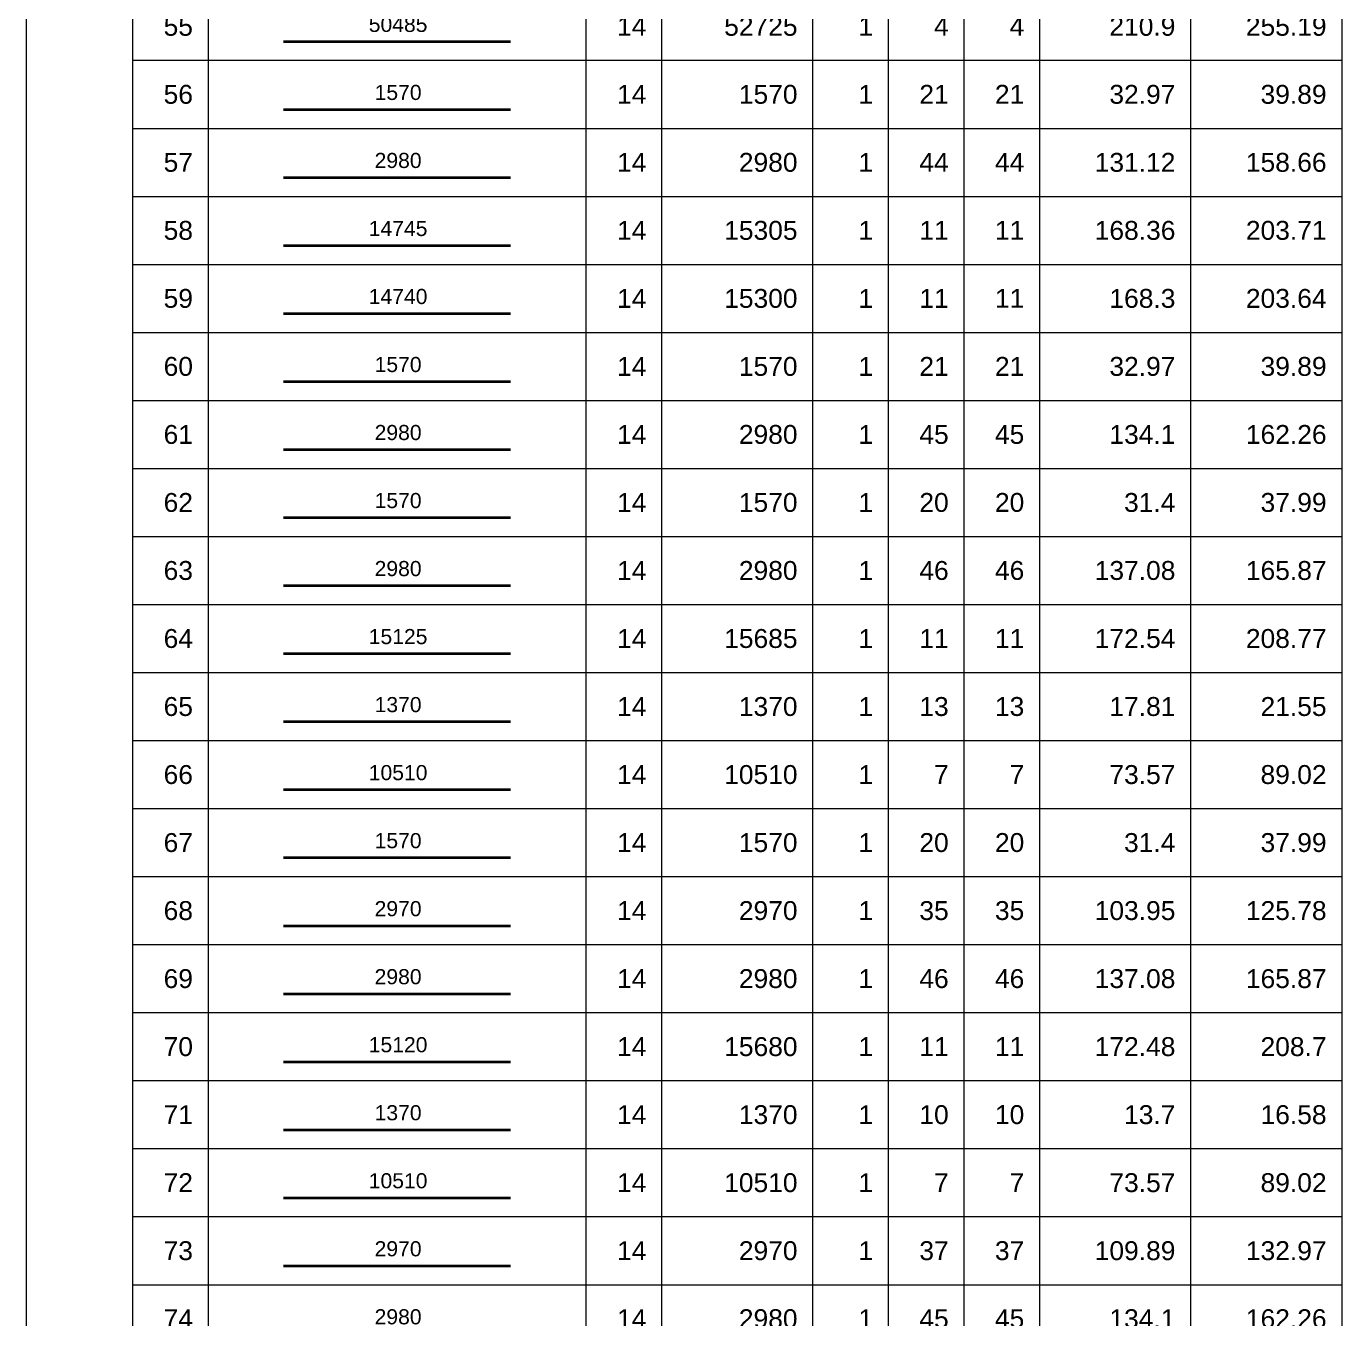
# Model space of a CAD drawing. Header units: millimetres. Extents: x -179076 to 505271, y -18667 to 119516.
# Drawn here: x -30564 to -13159, y 50508 to 67608 of the extents above; entities that cross this region are included whole.
import ezdxf
from ezdxf.enums import TextEntityAlignment as Align

# ---------------------------------------------------------------- set-up
doc = ezdxf.new("R2010")
doc.units = ezdxf.units.MM
for name, color, linetype, lineweight in [('NDC_S_REBAR', 4, 'Continuous', 35), ('NDC_S_VN TEXT', 7, 'Continuous', 20), ('NDC_Table', 3, 'Continuous', 20)]:
    doc.layers.add(name, color=color, linetype=linetype, lineweight=lineweight)
doc.styles.add('ARIAL', font='arial.ttf', dxfattribs={"width": 0.8})

# ---------------------------------------------------------------- blocks, each defined once
blk = doc.blocks.new('dang01')
at = {"layer": 'NDC_S_REBAR'}
blk.add_line((3405, -650), (6405, -650), dxfattribs=at)
at = {"layer": 'NDC_Table'}
for p, q in [((0, 0), (0, -900)), ((1405, 0), (1405, -900)), ((2405, 0), (2405, -900)), ((7405, 0), (7405, -900)), ((8405, 0), (8405, -900)), ((10405, 0), (10405, -900)), ((11405, 0), (11405, -900)), ((12405, 0), (12405, -900)), ((13405, 0), (13405, -900)), ((15405, 0), (15405, -900)), ((17405, 0), (17405, -900)), ((1405, -900), (17405, -900))]:
    blk.add_line(p, q, dxfattribs=at)
at = {"layer": 'NDC_S_VN TEXT', "style": 'ARIAL'}
for p in [(2205, -450), (8205, -450), (10205, -450), (11205, -450), (12205, -450), (13205, -450), (15205, -450), (17205, -450)]:
    blk.add_attdef('D03', text='', height=250, dxfattribs=at).set_placement(p, align=Align.MIDDLE_RIGHT)
blk.add_attdef('00000000', text='', height=200, dxfattribs=at).set_placement((4920, -425), align=Align.MIDDLE_CENTER)

msp = doc.modelspace()

# ---------------------------------------------------------------- block references
at = {"layer": 'NDC_Table'}
ref = msp.add_blockref('dang01', (-30564.3, 68058.3), dxfattribs=at)
ref.add_attrib('D03', '55', dxfattribs={"layer": 'NDC_S_VN TEXT', "height": 250, "style": 'ARIAL'}).set_placement((-28359, 67608.3), align=Align.MIDDLE_RIGHT)
ref.add_attrib('00000000', '50485', dxfattribs={"layer": 'NDC_S_VN TEXT', "height": 200, "style": 'ARIAL'}).set_placement((-25644.7, 67633.6), align=Align.MIDDLE_CENTER)
ref.add_attrib('D03', '14', dxfattribs={"layer": 'NDC_S_VN TEXT', "height": 250, "style": 'ARIAL'}).set_placement((-22359, 67608.3), align=Align.MIDDLE_RIGHT)
ref.add_attrib('D03', '52725', dxfattribs={"layer": 'NDC_S_VN TEXT', "height": 250, "style": 'ARIAL'}).set_placement((-20359, 67608.3), align=Align.MIDDLE_RIGHT)
ref.add_attrib('D03', '1', dxfattribs={"layer": 'NDC_S_VN TEXT', "height": 250, "style": 'ARIAL'}).set_placement((-19359, 67608.3), align=Align.MIDDLE_RIGHT)
ref.add_attrib('D03', '4', dxfattribs={"layer": 'NDC_S_VN TEXT', "height": 250, "style": 'ARIAL'}).set_placement((-18359, 67608.3), align=Align.MIDDLE_RIGHT)
ref.add_attrib('D03', '4', dxfattribs={"layer": 'NDC_S_VN TEXT', "height": 250, "style": 'ARIAL'}).set_placement((-17359, 67608.6), align=Align.MIDDLE_RIGHT)
ref.add_attrib('D03', '210.9', dxfattribs={"layer": 'NDC_S_VN TEXT', "height": 250, "style": 'ARIAL'}).set_placement((-15359, 67608.3), align=Align.MIDDLE_RIGHT)
ref.add_attrib('D03', '255.19', dxfattribs={"layer": 'NDC_S_VN TEXT', "height": 250, "style": 'ARIAL'}).set_placement((-13359, 67608.3), align=Align.MIDDLE_RIGHT)
ref = msp.add_blockref('dang01', (-30564.3, 67158.3), dxfattribs=at)
ref.add_attrib('D03', '56', dxfattribs={"layer": 'NDC_S_VN TEXT', "height": 250, "style": 'ARIAL'}).set_placement((-28359, 66708.3), align=Align.MIDDLE_RIGHT)
ref.add_attrib('00000000', '1570', dxfattribs={"layer": 'NDC_S_VN TEXT', "height": 200, "style": 'ARIAL'}).set_placement((-25644.7, 66733.6), align=Align.MIDDLE_CENTER)
ref.add_attrib('D03', '14', dxfattribs={"layer": 'NDC_S_VN TEXT', "height": 250, "style": 'ARIAL'}).set_placement((-22359, 66708.3), align=Align.MIDDLE_RIGHT)
ref.add_attrib('D03', '1570', dxfattribs={"layer": 'NDC_S_VN TEXT', "height": 250, "style": 'ARIAL'}).set_placement((-20359, 66708.3), align=Align.MIDDLE_RIGHT)
ref.add_attrib('D03', '1', dxfattribs={"layer": 'NDC_S_VN TEXT', "height": 250, "style": 'ARIAL'}).set_placement((-19359, 66708.3), align=Align.MIDDLE_RIGHT)
ref.add_attrib('D03', '21', dxfattribs={"layer": 'NDC_S_VN TEXT', "height": 250, "style": 'ARIAL'}).set_placement((-18359, 66708.3), align=Align.MIDDLE_RIGHT)
ref.add_attrib('D03', '21', dxfattribs={"layer": 'NDC_S_VN TEXT', "height": 250, "style": 'ARIAL'}).set_placement((-17359, 66708.6), align=Align.MIDDLE_RIGHT)
ref.add_attrib('D03', '32.97', dxfattribs={"layer": 'NDC_S_VN TEXT', "height": 250, "style": 'ARIAL'}).set_placement((-15359, 66708.3), align=Align.MIDDLE_RIGHT)
ref.add_attrib('D03', '39.89', dxfattribs={"layer": 'NDC_S_VN TEXT', "height": 250, "style": 'ARIAL'}).set_placement((-13359, 66708.3), align=Align.MIDDLE_RIGHT)
ref = msp.add_blockref('dang01', (-30564.3, 66258.3), dxfattribs=at)
ref.add_attrib('D03', '57', dxfattribs={"layer": 'NDC_S_VN TEXT', "height": 250, "style": 'ARIAL'}).set_placement((-28359, 65808.3), align=Align.MIDDLE_RIGHT)
ref.add_attrib('00000000', '2980', dxfattribs={"layer": 'NDC_S_VN TEXT', "height": 200, "style": 'ARIAL'}).set_placement((-25644.7, 65833.6), align=Align.MIDDLE_CENTER)
ref.add_attrib('D03', '14', dxfattribs={"layer": 'NDC_S_VN TEXT', "height": 250, "style": 'ARIAL'}).set_placement((-22359, 65808.3), align=Align.MIDDLE_RIGHT)
ref.add_attrib('D03', '2980', dxfattribs={"layer": 'NDC_S_VN TEXT', "height": 250, "style": 'ARIAL'}).set_placement((-20359, 65808.3), align=Align.MIDDLE_RIGHT)
ref.add_attrib('D03', '1', dxfattribs={"layer": 'NDC_S_VN TEXT', "height": 250, "style": 'ARIAL'}).set_placement((-19359, 65808.3), align=Align.MIDDLE_RIGHT)
ref.add_attrib('D03', '44', dxfattribs={"layer": 'NDC_S_VN TEXT', "height": 250, "style": 'ARIAL'}).set_placement((-18359, 65808.3), align=Align.MIDDLE_RIGHT)
ref.add_attrib('D03', '44', dxfattribs={"layer": 'NDC_S_VN TEXT', "height": 250, "style": 'ARIAL'}).set_placement((-17359, 65808.6), align=Align.MIDDLE_RIGHT)
ref.add_attrib('D03', '131.12', dxfattribs={"layer": 'NDC_S_VN TEXT', "height": 250, "style": 'ARIAL'}).set_placement((-15359, 65808.3), align=Align.MIDDLE_RIGHT)
ref.add_attrib('D03', '158.66', dxfattribs={"layer": 'NDC_S_VN TEXT', "height": 250, "style": 'ARIAL'}).set_placement((-13359, 65808.3), align=Align.MIDDLE_RIGHT)
ref = msp.add_blockref('dang01', (-30564.3, 65358.3), dxfattribs=at)
ref.add_attrib('D03', '58', dxfattribs={"layer": 'NDC_S_VN TEXT', "height": 250, "style": 'ARIAL'}).set_placement((-28359, 64908.3), align=Align.MIDDLE_RIGHT)
ref.add_attrib('00000000', '14745', dxfattribs={"layer": 'NDC_S_VN TEXT', "height": 200, "style": 'ARIAL'}).set_placement((-25644.7, 64933.6), align=Align.MIDDLE_CENTER)
ref.add_attrib('D03', '14', dxfattribs={"layer": 'NDC_S_VN TEXT', "height": 250, "style": 'ARIAL'}).set_placement((-22359, 64908.3), align=Align.MIDDLE_RIGHT)
ref.add_attrib('D03', '15305', dxfattribs={"layer": 'NDC_S_VN TEXT', "height": 250, "style": 'ARIAL'}).set_placement((-20359, 64908.3), align=Align.MIDDLE_RIGHT)
ref.add_attrib('D03', '1', dxfattribs={"layer": 'NDC_S_VN TEXT', "height": 250, "style": 'ARIAL'}).set_placement((-19359, 64908.3), align=Align.MIDDLE_RIGHT)
ref.add_attrib('D03', '11', dxfattribs={"layer": 'NDC_S_VN TEXT', "height": 250, "style": 'ARIAL'}).set_placement((-18359, 64908.3), align=Align.MIDDLE_RIGHT)
ref.add_attrib('D03', '11', dxfattribs={"layer": 'NDC_S_VN TEXT', "height": 250, "style": 'ARIAL'}).set_placement((-17359, 64908.6), align=Align.MIDDLE_RIGHT)
ref.add_attrib('D03', '168.36', dxfattribs={"layer": 'NDC_S_VN TEXT', "height": 250, "style": 'ARIAL'}).set_placement((-15359, 64908.3), align=Align.MIDDLE_RIGHT)
ref.add_attrib('D03', '203.71', dxfattribs={"layer": 'NDC_S_VN TEXT', "height": 250, "style": 'ARIAL'}).set_placement((-13359, 64908.3), align=Align.MIDDLE_RIGHT)
ref = msp.add_blockref('dang01', (-30564.3, 64458.3), dxfattribs=at)
ref.add_attrib('D03', '59', dxfattribs={"layer": 'NDC_S_VN TEXT', "height": 250, "style": 'ARIAL'}).set_placement((-28359, 64008.3), align=Align.MIDDLE_RIGHT)
ref.add_attrib('00000000', '14740', dxfattribs={"layer": 'NDC_S_VN TEXT', "height": 200, "style": 'ARIAL'}).set_placement((-25644.7, 64033.6), align=Align.MIDDLE_CENTER)
ref.add_attrib('D03', '14', dxfattribs={"layer": 'NDC_S_VN TEXT', "height": 250, "style": 'ARIAL'}).set_placement((-22359, 64008.3), align=Align.MIDDLE_RIGHT)
ref.add_attrib('D03', '15300', dxfattribs={"layer": 'NDC_S_VN TEXT', "height": 250, "style": 'ARIAL'}).set_placement((-20359, 64008.3), align=Align.MIDDLE_RIGHT)
ref.add_attrib('D03', '1', dxfattribs={"layer": 'NDC_S_VN TEXT', "height": 250, "style": 'ARIAL'}).set_placement((-19359, 64008.3), align=Align.MIDDLE_RIGHT)
ref.add_attrib('D03', '11', dxfattribs={"layer": 'NDC_S_VN TEXT', "height": 250, "style": 'ARIAL'}).set_placement((-18359, 64008.3), align=Align.MIDDLE_RIGHT)
ref.add_attrib('D03', '11', dxfattribs={"layer": 'NDC_S_VN TEXT', "height": 250, "style": 'ARIAL'}).set_placement((-17359, 64008.6), align=Align.MIDDLE_RIGHT)
ref.add_attrib('D03', '168.3', dxfattribs={"layer": 'NDC_S_VN TEXT', "height": 250, "style": 'ARIAL'}).set_placement((-15359, 64008.3), align=Align.MIDDLE_RIGHT)
ref.add_attrib('D03', '203.64', dxfattribs={"layer": 'NDC_S_VN TEXT', "height": 250, "style": 'ARIAL'}).set_placement((-13359, 64008.3), align=Align.MIDDLE_RIGHT)
ref = msp.add_blockref('dang01', (-30564.3, 63558.3), dxfattribs=at)
ref.add_attrib('D03', '60', dxfattribs={"layer": 'NDC_S_VN TEXT', "height": 250, "style": 'ARIAL'}).set_placement((-28359, 63108.3), align=Align.MIDDLE_RIGHT)
ref.add_attrib('00000000', '1570', dxfattribs={"layer": 'NDC_S_VN TEXT', "height": 200, "style": 'ARIAL'}).set_placement((-25644.7, 63133.6), align=Align.MIDDLE_CENTER)
ref.add_attrib('D03', '14', dxfattribs={"layer": 'NDC_S_VN TEXT', "height": 250, "style": 'ARIAL'}).set_placement((-22359, 63108.3), align=Align.MIDDLE_RIGHT)
ref.add_attrib('D03', '1570', dxfattribs={"layer": 'NDC_S_VN TEXT', "height": 250, "style": 'ARIAL'}).set_placement((-20359, 63108.3), align=Align.MIDDLE_RIGHT)
ref.add_attrib('D03', '1', dxfattribs={"layer": 'NDC_S_VN TEXT', "height": 250, "style": 'ARIAL'}).set_placement((-19359, 63108.3), align=Align.MIDDLE_RIGHT)
ref.add_attrib('D03', '21', dxfattribs={"layer": 'NDC_S_VN TEXT', "height": 250, "style": 'ARIAL'}).set_placement((-18359, 63108.3), align=Align.MIDDLE_RIGHT)
ref.add_attrib('D03', '21', dxfattribs={"layer": 'NDC_S_VN TEXT', "height": 250, "style": 'ARIAL'}).set_placement((-17359, 63108.6), align=Align.MIDDLE_RIGHT)
ref.add_attrib('D03', '32.97', dxfattribs={"layer": 'NDC_S_VN TEXT', "height": 250, "style": 'ARIAL'}).set_placement((-15359, 63108.3), align=Align.MIDDLE_RIGHT)
ref.add_attrib('D03', '39.89', dxfattribs={"layer": 'NDC_S_VN TEXT', "height": 250, "style": 'ARIAL'}).set_placement((-13359, 63108.3), align=Align.MIDDLE_RIGHT)
ref = msp.add_blockref('dang01', (-30564.3, 62658.3), dxfattribs=at)
ref.add_attrib('D03', '61', dxfattribs={"layer": 'NDC_S_VN TEXT', "height": 250, "style": 'ARIAL'}).set_placement((-28359, 62208.3), align=Align.MIDDLE_RIGHT)
ref.add_attrib('00000000', '2980', dxfattribs={"layer": 'NDC_S_VN TEXT', "height": 200, "style": 'ARIAL'}).set_placement((-25644.7, 62233.6), align=Align.MIDDLE_CENTER)
ref.add_attrib('D03', '14', dxfattribs={"layer": 'NDC_S_VN TEXT', "height": 250, "style": 'ARIAL'}).set_placement((-22359, 62208.3), align=Align.MIDDLE_RIGHT)
ref.add_attrib('D03', '2980', dxfattribs={"layer": 'NDC_S_VN TEXT', "height": 250, "style": 'ARIAL'}).set_placement((-20359, 62208.3), align=Align.MIDDLE_RIGHT)
ref.add_attrib('D03', '1', dxfattribs={"layer": 'NDC_S_VN TEXT', "height": 250, "style": 'ARIAL'}).set_placement((-19359, 62208.3), align=Align.MIDDLE_RIGHT)
ref.add_attrib('D03', '45', dxfattribs={"layer": 'NDC_S_VN TEXT', "height": 250, "style": 'ARIAL'}).set_placement((-18359, 62208.3), align=Align.MIDDLE_RIGHT)
ref.add_attrib('D03', '45', dxfattribs={"layer": 'NDC_S_VN TEXT', "height": 250, "style": 'ARIAL'}).set_placement((-17359, 62208.6), align=Align.MIDDLE_RIGHT)
ref.add_attrib('D03', '134.1', dxfattribs={"layer": 'NDC_S_VN TEXT', "height": 250, "style": 'ARIAL'}).set_placement((-15359, 62208.3), align=Align.MIDDLE_RIGHT)
ref.add_attrib('D03', '162.26', dxfattribs={"layer": 'NDC_S_VN TEXT', "height": 250, "style": 'ARIAL'}).set_placement((-13359, 62208.3), align=Align.MIDDLE_RIGHT)
ref = msp.add_blockref('dang01', (-30564.3, 61758.3), dxfattribs=at)
ref.add_attrib('D03', '62', dxfattribs={"layer": 'NDC_S_VN TEXT', "height": 250, "style": 'ARIAL'}).set_placement((-28359, 61308.3), align=Align.MIDDLE_RIGHT)
ref.add_attrib('00000000', '1570', dxfattribs={"layer": 'NDC_S_VN TEXT', "height": 200, "style": 'ARIAL'}).set_placement((-25644.7, 61333.6), align=Align.MIDDLE_CENTER)
ref.add_attrib('D03', '14', dxfattribs={"layer": 'NDC_S_VN TEXT', "height": 250, "style": 'ARIAL'}).set_placement((-22359, 61308.3), align=Align.MIDDLE_RIGHT)
ref.add_attrib('D03', '1570', dxfattribs={"layer": 'NDC_S_VN TEXT', "height": 250, "style": 'ARIAL'}).set_placement((-20359, 61308.3), align=Align.MIDDLE_RIGHT)
ref.add_attrib('D03', '1', dxfattribs={"layer": 'NDC_S_VN TEXT', "height": 250, "style": 'ARIAL'}).set_placement((-19359, 61308.3), align=Align.MIDDLE_RIGHT)
ref.add_attrib('D03', '20', dxfattribs={"layer": 'NDC_S_VN TEXT', "height": 250, "style": 'ARIAL'}).set_placement((-18359, 61308.3), align=Align.MIDDLE_RIGHT)
ref.add_attrib('D03', '20', dxfattribs={"layer": 'NDC_S_VN TEXT', "height": 250, "style": 'ARIAL'}).set_placement((-17359, 61308.6), align=Align.MIDDLE_RIGHT)
ref.add_attrib('D03', '31.4', dxfattribs={"layer": 'NDC_S_VN TEXT', "height": 250, "style": 'ARIAL'}).set_placement((-15359, 61308.3), align=Align.MIDDLE_RIGHT)
ref.add_attrib('D03', '37.99', dxfattribs={"layer": 'NDC_S_VN TEXT', "height": 250, "style": 'ARIAL'}).set_placement((-13359, 61308.3), align=Align.MIDDLE_RIGHT)
ref = msp.add_blockref('dang01', (-30564.3, 60858.3), dxfattribs=at)
ref.add_attrib('D03', '63', dxfattribs={"layer": 'NDC_S_VN TEXT', "height": 250, "style": 'ARIAL'}).set_placement((-28359, 60408.3), align=Align.MIDDLE_RIGHT)
ref.add_attrib('00000000', '2980', dxfattribs={"layer": 'NDC_S_VN TEXT', "height": 200, "style": 'ARIAL'}).set_placement((-25644.7, 60433.6), align=Align.MIDDLE_CENTER)
ref.add_attrib('D03', '14', dxfattribs={"layer": 'NDC_S_VN TEXT', "height": 250, "style": 'ARIAL'}).set_placement((-22359, 60408.3), align=Align.MIDDLE_RIGHT)
ref.add_attrib('D03', '2980', dxfattribs={"layer": 'NDC_S_VN TEXT', "height": 250, "style": 'ARIAL'}).set_placement((-20359, 60408.3), align=Align.MIDDLE_RIGHT)
ref.add_attrib('D03', '1', dxfattribs={"layer": 'NDC_S_VN TEXT', "height": 250, "style": 'ARIAL'}).set_placement((-19359, 60408.3), align=Align.MIDDLE_RIGHT)
ref.add_attrib('D03', '46', dxfattribs={"layer": 'NDC_S_VN TEXT', "height": 250, "style": 'ARIAL'}).set_placement((-18359, 60408.3), align=Align.MIDDLE_RIGHT)
ref.add_attrib('D03', '46', dxfattribs={"layer": 'NDC_S_VN TEXT', "height": 250, "style": 'ARIAL'}).set_placement((-17359, 60408.6), align=Align.MIDDLE_RIGHT)
ref.add_attrib('D03', '137.08', dxfattribs={"layer": 'NDC_S_VN TEXT', "height": 250, "style": 'ARIAL'}).set_placement((-15359, 60408.3), align=Align.MIDDLE_RIGHT)
ref.add_attrib('D03', '165.87', dxfattribs={"layer": 'NDC_S_VN TEXT', "height": 250, "style": 'ARIAL'}).set_placement((-13359, 60408.3), align=Align.MIDDLE_RIGHT)
ref = msp.add_blockref('dang01', (-30564.3, 59958.3), dxfattribs=at)
ref.add_attrib('D03', '64', dxfattribs={"layer": 'NDC_S_VN TEXT', "height": 250, "style": 'ARIAL'}).set_placement((-28359, 59508.3), align=Align.MIDDLE_RIGHT)
ref.add_attrib('00000000', '15125', dxfattribs={"layer": 'NDC_S_VN TEXT', "height": 200, "style": 'ARIAL'}).set_placement((-25644.7, 59533.6), align=Align.MIDDLE_CENTER)
ref.add_attrib('D03', '14', dxfattribs={"layer": 'NDC_S_VN TEXT', "height": 250, "style": 'ARIAL'}).set_placement((-22359, 59508.3), align=Align.MIDDLE_RIGHT)
ref.add_attrib('D03', '15685', dxfattribs={"layer": 'NDC_S_VN TEXT', "height": 250, "style": 'ARIAL'}).set_placement((-20359, 59508.3), align=Align.MIDDLE_RIGHT)
ref.add_attrib('D03', '1', dxfattribs={"layer": 'NDC_S_VN TEXT', "height": 250, "style": 'ARIAL'}).set_placement((-19359, 59508.3), align=Align.MIDDLE_RIGHT)
ref.add_attrib('D03', '11', dxfattribs={"layer": 'NDC_S_VN TEXT', "height": 250, "style": 'ARIAL'}).set_placement((-18359, 59508.3), align=Align.MIDDLE_RIGHT)
ref.add_attrib('D03', '11', dxfattribs={"layer": 'NDC_S_VN TEXT', "height": 250, "style": 'ARIAL'}).set_placement((-17359, 59508.6), align=Align.MIDDLE_RIGHT)
ref.add_attrib('D03', '172.54', dxfattribs={"layer": 'NDC_S_VN TEXT', "height": 250, "style": 'ARIAL'}).set_placement((-15359, 59508.3), align=Align.MIDDLE_RIGHT)
ref.add_attrib('D03', '208.77', dxfattribs={"layer": 'NDC_S_VN TEXT', "height": 250, "style": 'ARIAL'}).set_placement((-13359, 59508.3), align=Align.MIDDLE_RIGHT)
ref = msp.add_blockref('dang01', (-30564.3, 59058.3), dxfattribs=at)
ref.add_attrib('D03', '65', dxfattribs={"layer": 'NDC_S_VN TEXT', "height": 250, "style": 'ARIAL'}).set_placement((-28359, 58608.3), align=Align.MIDDLE_RIGHT)
ref.add_attrib('00000000', '1370', dxfattribs={"layer": 'NDC_S_VN TEXT', "height": 200, "style": 'ARIAL'}).set_placement((-25644.7, 58633.6), align=Align.MIDDLE_CENTER)
ref.add_attrib('D03', '14', dxfattribs={"layer": 'NDC_S_VN TEXT', "height": 250, "style": 'ARIAL'}).set_placement((-22359, 58608.3), align=Align.MIDDLE_RIGHT)
ref.add_attrib('D03', '1370', dxfattribs={"layer": 'NDC_S_VN TEXT', "height": 250, "style": 'ARIAL'}).set_placement((-20359, 58608.3), align=Align.MIDDLE_RIGHT)
ref.add_attrib('D03', '1', dxfattribs={"layer": 'NDC_S_VN TEXT', "height": 250, "style": 'ARIAL'}).set_placement((-19359, 58608.3), align=Align.MIDDLE_RIGHT)
ref.add_attrib('D03', '13', dxfattribs={"layer": 'NDC_S_VN TEXT', "height": 250, "style": 'ARIAL'}).set_placement((-18359, 58608.3), align=Align.MIDDLE_RIGHT)
ref.add_attrib('D03', '13', dxfattribs={"layer": 'NDC_S_VN TEXT', "height": 250, "style": 'ARIAL'}).set_placement((-17359, 58608.6), align=Align.MIDDLE_RIGHT)
ref.add_attrib('D03', '17.81', dxfattribs={"layer": 'NDC_S_VN TEXT', "height": 250, "style": 'ARIAL'}).set_placement((-15359, 58608.3), align=Align.MIDDLE_RIGHT)
ref.add_attrib('D03', '21.55', dxfattribs={"layer": 'NDC_S_VN TEXT', "height": 250, "style": 'ARIAL'}).set_placement((-13359, 58608.3), align=Align.MIDDLE_RIGHT)
ref = msp.add_blockref('dang01', (-30564.3, 58158.3), dxfattribs=at)
ref.add_attrib('D03', '66', dxfattribs={"layer": 'NDC_S_VN TEXT', "height": 250, "style": 'ARIAL'}).set_placement((-28359, 57708.3), align=Align.MIDDLE_RIGHT)
ref.add_attrib('00000000', '10510', dxfattribs={"layer": 'NDC_S_VN TEXT', "height": 200, "style": 'ARIAL'}).set_placement((-25644.7, 57733.6), align=Align.MIDDLE_CENTER)
ref.add_attrib('D03', '14', dxfattribs={"layer": 'NDC_S_VN TEXT', "height": 250, "style": 'ARIAL'}).set_placement((-22359, 57708.3), align=Align.MIDDLE_RIGHT)
ref.add_attrib('D03', '10510', dxfattribs={"layer": 'NDC_S_VN TEXT', "height": 250, "style": 'ARIAL'}).set_placement((-20359, 57708.3), align=Align.MIDDLE_RIGHT)
ref.add_attrib('D03', '1', dxfattribs={"layer": 'NDC_S_VN TEXT', "height": 250, "style": 'ARIAL'}).set_placement((-19359, 57708.3), align=Align.MIDDLE_RIGHT)
ref.add_attrib('D03', '7', dxfattribs={"layer": 'NDC_S_VN TEXT', "height": 250, "style": 'ARIAL'}).set_placement((-18359, 57708.3), align=Align.MIDDLE_RIGHT)
ref.add_attrib('D03', '7', dxfattribs={"layer": 'NDC_S_VN TEXT', "height": 250, "style": 'ARIAL'}).set_placement((-17359, 57708.6), align=Align.MIDDLE_RIGHT)
ref.add_attrib('D03', '73.57', dxfattribs={"layer": 'NDC_S_VN TEXT', "height": 250, "style": 'ARIAL'}).set_placement((-15359, 57708.3), align=Align.MIDDLE_RIGHT)
ref.add_attrib('D03', '89.02', dxfattribs={"layer": 'NDC_S_VN TEXT', "height": 250, "style": 'ARIAL'}).set_placement((-13359, 57708.3), align=Align.MIDDLE_RIGHT)
ref = msp.add_blockref('dang01', (-30564.3, 57258.3), dxfattribs=at)
ref.add_attrib('D03', '67', dxfattribs={"layer": 'NDC_S_VN TEXT', "height": 250, "style": 'ARIAL'}).set_placement((-28359, 56808.3), align=Align.MIDDLE_RIGHT)
ref.add_attrib('00000000', '1570', dxfattribs={"layer": 'NDC_S_VN TEXT', "height": 200, "style": 'ARIAL'}).set_placement((-25644.7, 56833.6), align=Align.MIDDLE_CENTER)
ref.add_attrib('D03', '14', dxfattribs={"layer": 'NDC_S_VN TEXT', "height": 250, "style": 'ARIAL'}).set_placement((-22359, 56808.3), align=Align.MIDDLE_RIGHT)
ref.add_attrib('D03', '1570', dxfattribs={"layer": 'NDC_S_VN TEXT', "height": 250, "style": 'ARIAL'}).set_placement((-20359, 56808.3), align=Align.MIDDLE_RIGHT)
ref.add_attrib('D03', '1', dxfattribs={"layer": 'NDC_S_VN TEXT', "height": 250, "style": 'ARIAL'}).set_placement((-19359, 56808.3), align=Align.MIDDLE_RIGHT)
ref.add_attrib('D03', '20', dxfattribs={"layer": 'NDC_S_VN TEXT', "height": 250, "style": 'ARIAL'}).set_placement((-18359, 56808.3), align=Align.MIDDLE_RIGHT)
ref.add_attrib('D03', '20', dxfattribs={"layer": 'NDC_S_VN TEXT', "height": 250, "style": 'ARIAL'}).set_placement((-17359, 56808.6), align=Align.MIDDLE_RIGHT)
ref.add_attrib('D03', '31.4', dxfattribs={"layer": 'NDC_S_VN TEXT', "height": 250, "style": 'ARIAL'}).set_placement((-15359, 56808.3), align=Align.MIDDLE_RIGHT)
ref.add_attrib('D03', '37.99', dxfattribs={"layer": 'NDC_S_VN TEXT', "height": 250, "style": 'ARIAL'}).set_placement((-13359, 56808.3), align=Align.MIDDLE_RIGHT)
ref = msp.add_blockref('dang01', (-30564.3, 56358.3), dxfattribs=at)
ref.add_attrib('D03', '68', dxfattribs={"layer": 'NDC_S_VN TEXT', "height": 250, "style": 'ARIAL'}).set_placement((-28359, 55908.3), align=Align.MIDDLE_RIGHT)
ref.add_attrib('00000000', '2970', dxfattribs={"layer": 'NDC_S_VN TEXT', "height": 200, "style": 'ARIAL'}).set_placement((-25644.7, 55933.6), align=Align.MIDDLE_CENTER)
ref.add_attrib('D03', '14', dxfattribs={"layer": 'NDC_S_VN TEXT', "height": 250, "style": 'ARIAL'}).set_placement((-22359, 55908.3), align=Align.MIDDLE_RIGHT)
ref.add_attrib('D03', '2970', dxfattribs={"layer": 'NDC_S_VN TEXT', "height": 250, "style": 'ARIAL'}).set_placement((-20359, 55908.3), align=Align.MIDDLE_RIGHT)
ref.add_attrib('D03', '1', dxfattribs={"layer": 'NDC_S_VN TEXT', "height": 250, "style": 'ARIAL'}).set_placement((-19359, 55908.3), align=Align.MIDDLE_RIGHT)
ref.add_attrib('D03', '35', dxfattribs={"layer": 'NDC_S_VN TEXT', "height": 250, "style": 'ARIAL'}).set_placement((-18359, 55908.3), align=Align.MIDDLE_RIGHT)
ref.add_attrib('D03', '35', dxfattribs={"layer": 'NDC_S_VN TEXT', "height": 250, "style": 'ARIAL'}).set_placement((-17359, 55908.6), align=Align.MIDDLE_RIGHT)
ref.add_attrib('D03', '103.95', dxfattribs={"layer": 'NDC_S_VN TEXT', "height": 250, "style": 'ARIAL'}).set_placement((-15359, 55908.3), align=Align.MIDDLE_RIGHT)
ref.add_attrib('D03', '125.78', dxfattribs={"layer": 'NDC_S_VN TEXT', "height": 250, "style": 'ARIAL'}).set_placement((-13359, 55908.3), align=Align.MIDDLE_RIGHT)
ref = msp.add_blockref('dang01', (-30564.3, 55458.3), dxfattribs=at)
ref.add_attrib('D03', '69', dxfattribs={"layer": 'NDC_S_VN TEXT', "height": 250, "style": 'ARIAL'}).set_placement((-28359, 55008.3), align=Align.MIDDLE_RIGHT)
ref.add_attrib('00000000', '2980', dxfattribs={"layer": 'NDC_S_VN TEXT', "height": 200, "style": 'ARIAL'}).set_placement((-25644.7, 55033.6), align=Align.MIDDLE_CENTER)
ref.add_attrib('D03', '14', dxfattribs={"layer": 'NDC_S_VN TEXT', "height": 250, "style": 'ARIAL'}).set_placement((-22359, 55008.3), align=Align.MIDDLE_RIGHT)
ref.add_attrib('D03', '2980', dxfattribs={"layer": 'NDC_S_VN TEXT', "height": 250, "style": 'ARIAL'}).set_placement((-20359, 55008.3), align=Align.MIDDLE_RIGHT)
ref.add_attrib('D03', '1', dxfattribs={"layer": 'NDC_S_VN TEXT', "height": 250, "style": 'ARIAL'}).set_placement((-19359, 55008.3), align=Align.MIDDLE_RIGHT)
ref.add_attrib('D03', '46', dxfattribs={"layer": 'NDC_S_VN TEXT', "height": 250, "style": 'ARIAL'}).set_placement((-18359, 55008.3), align=Align.MIDDLE_RIGHT)
ref.add_attrib('D03', '46', dxfattribs={"layer": 'NDC_S_VN TEXT', "height": 250, "style": 'ARIAL'}).set_placement((-17359, 55008.6), align=Align.MIDDLE_RIGHT)
ref.add_attrib('D03', '137.08', dxfattribs={"layer": 'NDC_S_VN TEXT', "height": 250, "style": 'ARIAL'}).set_placement((-15359, 55008.3), align=Align.MIDDLE_RIGHT)
ref.add_attrib('D03', '165.87', dxfattribs={"layer": 'NDC_S_VN TEXT', "height": 250, "style": 'ARIAL'}).set_placement((-13359, 55008.3), align=Align.MIDDLE_RIGHT)
ref = msp.add_blockref('dang01', (-30564.3, 54558.3), dxfattribs=at)
ref.add_attrib('D03', '70', dxfattribs={"layer": 'NDC_S_VN TEXT', "height": 250, "style": 'ARIAL'}).set_placement((-28359, 54108.3), align=Align.MIDDLE_RIGHT)
ref.add_attrib('00000000', '15120', dxfattribs={"layer": 'NDC_S_VN TEXT', "height": 200, "style": 'ARIAL'}).set_placement((-25644.7, 54133.6), align=Align.MIDDLE_CENTER)
ref.add_attrib('D03', '14', dxfattribs={"layer": 'NDC_S_VN TEXT', "height": 250, "style": 'ARIAL'}).set_placement((-22359, 54108.3), align=Align.MIDDLE_RIGHT)
ref.add_attrib('D03', '15680', dxfattribs={"layer": 'NDC_S_VN TEXT', "height": 250, "style": 'ARIAL'}).set_placement((-20359, 54108.3), align=Align.MIDDLE_RIGHT)
ref.add_attrib('D03', '1', dxfattribs={"layer": 'NDC_S_VN TEXT', "height": 250, "style": 'ARIAL'}).set_placement((-19359, 54108.3), align=Align.MIDDLE_RIGHT)
ref.add_attrib('D03', '11', dxfattribs={"layer": 'NDC_S_VN TEXT', "height": 250, "style": 'ARIAL'}).set_placement((-18359, 54108.3), align=Align.MIDDLE_RIGHT)
ref.add_attrib('D03', '11', dxfattribs={"layer": 'NDC_S_VN TEXT', "height": 250, "style": 'ARIAL'}).set_placement((-17359, 54108.6), align=Align.MIDDLE_RIGHT)
ref.add_attrib('D03', '172.48', dxfattribs={"layer": 'NDC_S_VN TEXT', "height": 250, "style": 'ARIAL'}).set_placement((-15359, 54108.3), align=Align.MIDDLE_RIGHT)
ref.add_attrib('D03', '208.7', dxfattribs={"layer": 'NDC_S_VN TEXT', "height": 250, "style": 'ARIAL'}).set_placement((-13359, 54108.3), align=Align.MIDDLE_RIGHT)
ref = msp.add_blockref('dang01', (-30564.3, 53658.3), dxfattribs=at)
ref.add_attrib('D03', '71', dxfattribs={"layer": 'NDC_S_VN TEXT', "height": 250, "style": 'ARIAL'}).set_placement((-28359, 53208.3), align=Align.MIDDLE_RIGHT)
ref.add_attrib('00000000', '1370', dxfattribs={"layer": 'NDC_S_VN TEXT', "height": 200, "style": 'ARIAL'}).set_placement((-25644.7, 53233.6), align=Align.MIDDLE_CENTER)
ref.add_attrib('D03', '14', dxfattribs={"layer": 'NDC_S_VN TEXT', "height": 250, "style": 'ARIAL'}).set_placement((-22359, 53208.3), align=Align.MIDDLE_RIGHT)
ref.add_attrib('D03', '1370', dxfattribs={"layer": 'NDC_S_VN TEXT', "height": 250, "style": 'ARIAL'}).set_placement((-20359, 53208.3), align=Align.MIDDLE_RIGHT)
ref.add_attrib('D03', '1', dxfattribs={"layer": 'NDC_S_VN TEXT', "height": 250, "style": 'ARIAL'}).set_placement((-19359, 53208.3), align=Align.MIDDLE_RIGHT)
ref.add_attrib('D03', '10', dxfattribs={"layer": 'NDC_S_VN TEXT', "height": 250, "style": 'ARIAL'}).set_placement((-18359, 53208.3), align=Align.MIDDLE_RIGHT)
ref.add_attrib('D03', '10', dxfattribs={"layer": 'NDC_S_VN TEXT', "height": 250, "style": 'ARIAL'}).set_placement((-17359, 53208.6), align=Align.MIDDLE_RIGHT)
ref.add_attrib('D03', '13.7', dxfattribs={"layer": 'NDC_S_VN TEXT', "height": 250, "style": 'ARIAL'}).set_placement((-15359, 53208.3), align=Align.MIDDLE_RIGHT)
ref.add_attrib('D03', '16.58', dxfattribs={"layer": 'NDC_S_VN TEXT', "height": 250, "style": 'ARIAL'}).set_placement((-13359, 53208.3), align=Align.MIDDLE_RIGHT)
ref = msp.add_blockref('dang01', (-30564.3, 52758.3), dxfattribs=at)
ref.add_attrib('D03', '72', dxfattribs={"layer": 'NDC_S_VN TEXT', "height": 250, "style": 'ARIAL'}).set_placement((-28359, 52308.3), align=Align.MIDDLE_RIGHT)
ref.add_attrib('00000000', '10510', dxfattribs={"layer": 'NDC_S_VN TEXT', "height": 200, "style": 'ARIAL'}).set_placement((-25644.7, 52333.6), align=Align.MIDDLE_CENTER)
ref.add_attrib('D03', '14', dxfattribs={"layer": 'NDC_S_VN TEXT', "height": 250, "style": 'ARIAL'}).set_placement((-22359, 52308.3), align=Align.MIDDLE_RIGHT)
ref.add_attrib('D03', '10510', dxfattribs={"layer": 'NDC_S_VN TEXT', "height": 250, "style": 'ARIAL'}).set_placement((-20359, 52308.3), align=Align.MIDDLE_RIGHT)
ref.add_attrib('D03', '1', dxfattribs={"layer": 'NDC_S_VN TEXT', "height": 250, "style": 'ARIAL'}).set_placement((-19359, 52308.3), align=Align.MIDDLE_RIGHT)
ref.add_attrib('D03', '7', dxfattribs={"layer": 'NDC_S_VN TEXT', "height": 250, "style": 'ARIAL'}).set_placement((-18359, 52308.3), align=Align.MIDDLE_RIGHT)
ref.add_attrib('D03', '7', dxfattribs={"layer": 'NDC_S_VN TEXT', "height": 250, "style": 'ARIAL'}).set_placement((-17359, 52308.6), align=Align.MIDDLE_RIGHT)
ref.add_attrib('D03', '73.57', dxfattribs={"layer": 'NDC_S_VN TEXT', "height": 250, "style": 'ARIAL'}).set_placement((-15359, 52308.3), align=Align.MIDDLE_RIGHT)
ref.add_attrib('D03', '89.02', dxfattribs={"layer": 'NDC_S_VN TEXT', "height": 250, "style": 'ARIAL'}).set_placement((-13359, 52308.3), align=Align.MIDDLE_RIGHT)
ref = msp.add_blockref('dang01', (-30564.3, 51858.3), dxfattribs=at)
ref.add_attrib('D03', '73', dxfattribs={"layer": 'NDC_S_VN TEXT', "height": 250, "style": 'ARIAL'}).set_placement((-28359, 51408.3), align=Align.MIDDLE_RIGHT)
ref.add_attrib('00000000', '2970', dxfattribs={"layer": 'NDC_S_VN TEXT', "height": 200, "style": 'ARIAL'}).set_placement((-25644.7, 51433.6), align=Align.MIDDLE_CENTER)
ref.add_attrib('D03', '14', dxfattribs={"layer": 'NDC_S_VN TEXT', "height": 250, "style": 'ARIAL'}).set_placement((-22359, 51408.3), align=Align.MIDDLE_RIGHT)
ref.add_attrib('D03', '2970', dxfattribs={"layer": 'NDC_S_VN TEXT', "height": 250, "style": 'ARIAL'}).set_placement((-20359, 51408.3), align=Align.MIDDLE_RIGHT)
ref.add_attrib('D03', '1', dxfattribs={"layer": 'NDC_S_VN TEXT', "height": 250, "style": 'ARIAL'}).set_placement((-19359, 51408.3), align=Align.MIDDLE_RIGHT)
ref.add_attrib('D03', '37', dxfattribs={"layer": 'NDC_S_VN TEXT', "height": 250, "style": 'ARIAL'}).set_placement((-18359, 51408.3), align=Align.MIDDLE_RIGHT)
ref.add_attrib('D03', '37', dxfattribs={"layer": 'NDC_S_VN TEXT', "height": 250, "style": 'ARIAL'}).set_placement((-17359, 51408.6), align=Align.MIDDLE_RIGHT)
ref.add_attrib('D03', '109.89', dxfattribs={"layer": 'NDC_S_VN TEXT', "height": 250, "style": 'ARIAL'}).set_placement((-15359, 51408.3), align=Align.MIDDLE_RIGHT)
ref.add_attrib('D03', '132.97', dxfattribs={"layer": 'NDC_S_VN TEXT', "height": 250, "style": 'ARIAL'}).set_placement((-13359, 51408.3), align=Align.MIDDLE_RIGHT)
ref = msp.add_blockref('dang01', (-30564.3, 50958.3), dxfattribs=at)
ref.add_attrib('D03', '74', dxfattribs={"layer": 'NDC_S_VN TEXT', "height": 250, "style": 'ARIAL'}).set_placement((-28359, 50508.3), align=Align.MIDDLE_RIGHT)
ref.add_attrib('00000000', '2980', dxfattribs={"layer": 'NDC_S_VN TEXT', "height": 200, "style": 'ARIAL'}).set_placement((-25644.7, 50533.6), align=Align.MIDDLE_CENTER)
ref.add_attrib('D03', '14', dxfattribs={"layer": 'NDC_S_VN TEXT', "height": 250, "style": 'ARIAL'}).set_placement((-22359, 50508.3), align=Align.MIDDLE_RIGHT)
ref.add_attrib('D03', '2980', dxfattribs={"layer": 'NDC_S_VN TEXT', "height": 250, "style": 'ARIAL'}).set_placement((-20359, 50508.3), align=Align.MIDDLE_RIGHT)
ref.add_attrib('D03', '1', dxfattribs={"layer": 'NDC_S_VN TEXT', "height": 250, "style": 'ARIAL'}).set_placement((-19359, 50508.3), align=Align.MIDDLE_RIGHT)
ref.add_attrib('D03', '45', dxfattribs={"layer": 'NDC_S_VN TEXT', "height": 250, "style": 'ARIAL'}).set_placement((-18359, 50508.3), align=Align.MIDDLE_RIGHT)
ref.add_attrib('D03', '45', dxfattribs={"layer": 'NDC_S_VN TEXT', "height": 250, "style": 'ARIAL'}).set_placement((-17359, 50508.6), align=Align.MIDDLE_RIGHT)
ref.add_attrib('D03', '134.1', dxfattribs={"layer": 'NDC_S_VN TEXT', "height": 250, "style": 'ARIAL'}).set_placement((-15359, 50508.3), align=Align.MIDDLE_RIGHT)
ref.add_attrib('D03', '162.26', dxfattribs={"layer": 'NDC_S_VN TEXT', "height": 250, "style": 'ARIAL'}).set_placement((-13359, 50508.3), align=Align.MIDDLE_RIGHT)

doc.saveas('drawing.dxf')
